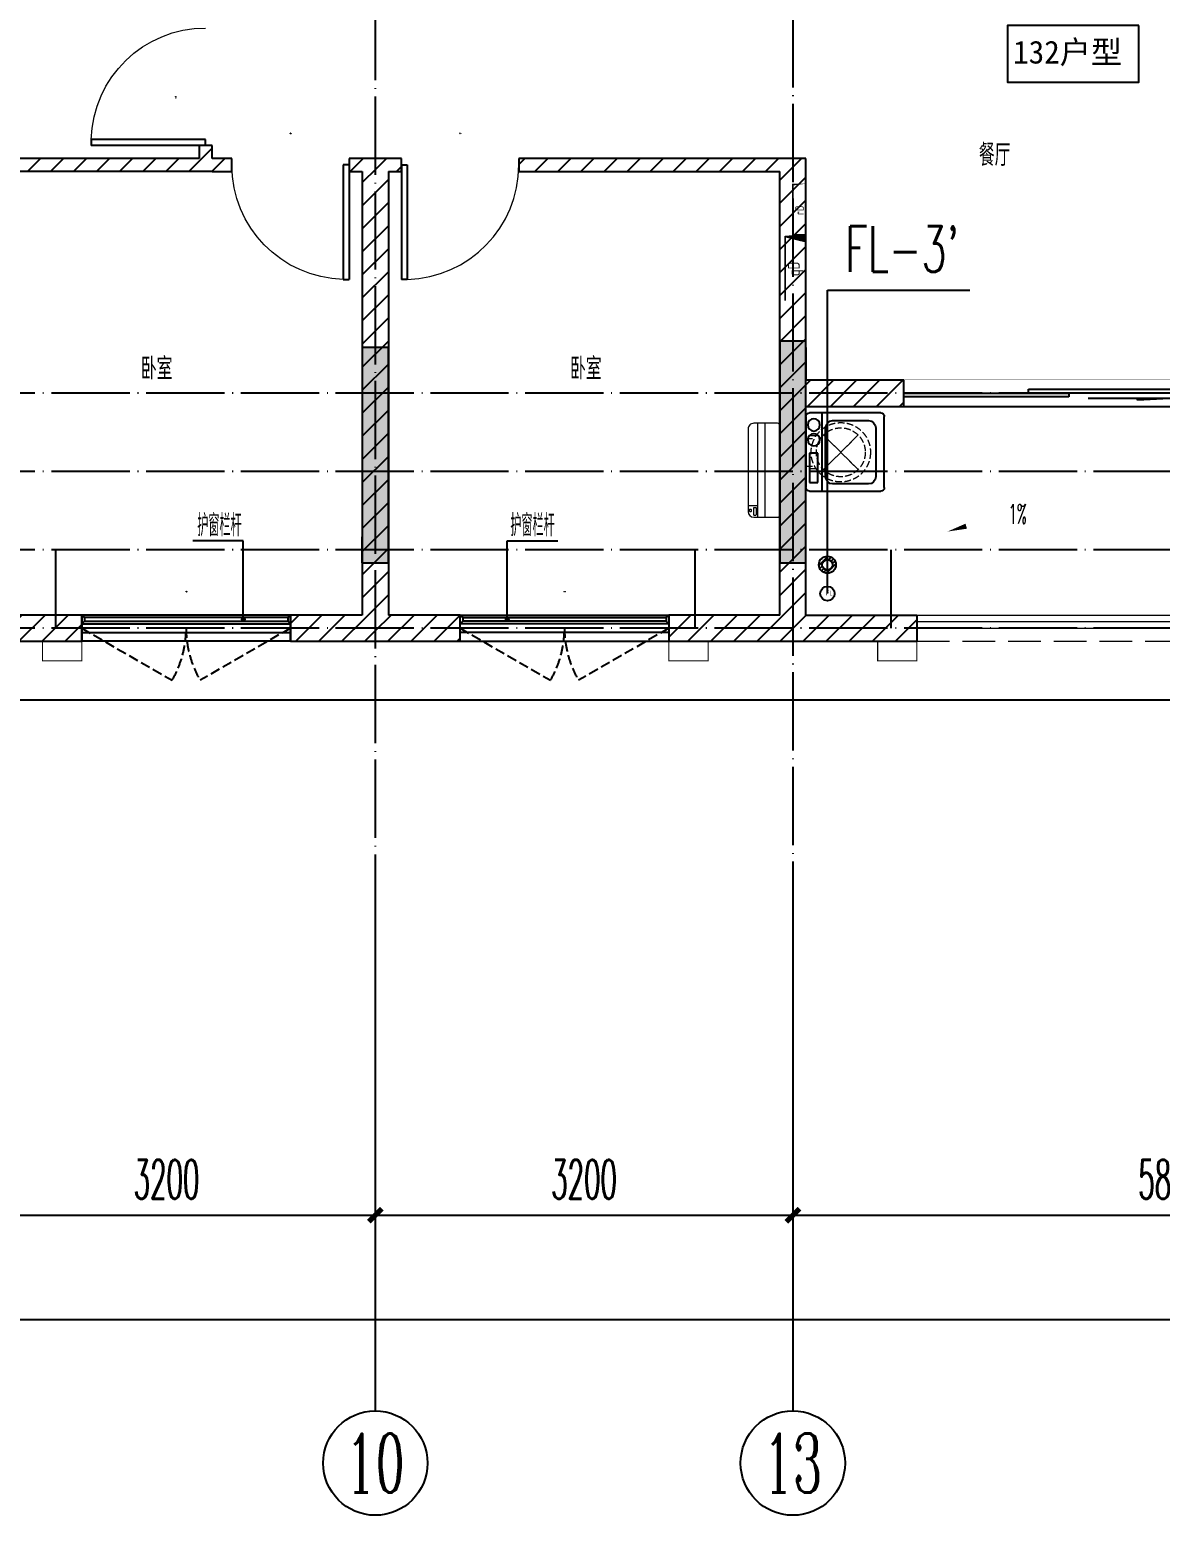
# Model space of a CAD drawing. Extents: x 27938 to 1507990, y 110129 to 923079.
# Drawn here: x 837768 to 846433, y 277410 to 288797 of the extents above; entities that cross this region are included whole.
import ezdxf
from ezdxf.enums import TextEntityAlignment as Align

# ---------------------------------------------------------------- set-up
doc = ezdxf.new("R2010")
doc.units = 0
doc.header["$LTSCALE"] = 1000
doc.header["$MEASUREMENT"] = 0
for name, pattern in [('$1$DASH', [0.35, 0.25, -0.1]), ('DASH', [0.35, 0.25, -0.1]), ('DOTE', [2.4200000000000004, 2, -0.2, 0.02, -0.2])]:
    doc.linetypes.add(name, pattern=pattern)
for name, color, linetype in [('----建筑底图', 8, 'Continuous'), ('3-栏杆1', 135, 'Continuous'), ('AXIS', 3, 'Continuous'), ('AXIS_TEXT', 7, 'Continuous'), ('COLU', 7, 'Continuous'), ('DIM_LEAD', 3, 'Continuous'), ('DIM_废水', 31, 'Continuous'), ('DOTE', 1, 'Continuous'), ('EQUIP_地漏', 7, 'Continuous'), ('LVTRY', 6, 'Continuous'), ('PUB_HATCH', 8, 'Continuous'), ('PUB_TEXT', 4, 'Continuous'), ('S-砼墙填充', 251, 'Continuous'), ('VPIPE-凝结', 150, 'N'), ('VPIPE-废水', 31, 'Continuous'), ('WALL', 9, 'Continuous'), ('WINDOW', 4, 'Continuous'), ('WINDOW_TEXT', 7, 'Continuous'), ('看线', 251, 'Continuous')]:
    doc.layers.add(name, color=color, linetype=linetype)
for name, color, linetype, lineweight in [('EQUIP-消防', 3, 'Continuous', 20), ('平面-排水沟', 86, 'Continuous', 15), ('平面-栏杆', 135, 'Continuous', 15), ('平面-看线', 45, 'Continuous', 15), ('平面-空调预留孔', 173, 'Continuous', 15), ('粉刷', 251, 'Continuous', 9)]:
    doc.layers.add(name, color=color, linetype=linetype, lineweight=lineweight)
doc.styles.add('_TCH_AXIS', font='COMPLEX', dxfattribs={"bigfont": 'GBCBIG'})
doc.styles.add('_TCH_DIM', font='SIMPLEX.shx', dxfattribs={"width": 0.7, "bigfont": 'GBCBIG.shx'})
doc.styles.add('_TCH_DIM_T3', font='SIMPLEX.shx', dxfattribs={"width": 0.4941176470588236, "bigfont": 'GBCBIG.shx'})
doc.styles.add('_TCH_WINDOW', font='SIMPLEX.shx', dxfattribs={"width": 0.7, "height": 3.5, "bigfont": 'GBCBIG.shx'})
doc.styles.add('_TWT_SERIAL', font='SIMPLEX', dxfattribs={"width": 0.8, "height": 3.5, "bigfont": 'HZTXT'})
doc.styles.add('COMPLEX', font='COMPLEX')
doc.styles.get("Standard").update_dxf_attribs({"font": 'gbenor.shx', "bigfont": 'gbcbig.shx'})
doc.styles.add('房间名称', font='TSSDENG', dxfattribs={"width": 0.8, "bigfont": 'HZTXT'})
doc.styles.add('黑体', font='simhei.ttf')
doc.linetypes.add('N', pattern='A,3,-0.2,["N",Standard,S=0.25,R=0,X=-0.1,Y=-0.115],-0.2', length=3.4)
doc.dimstyles.new('_TCH_ARCH&&100', dxfattribs={"dimtxt": 297.5, "dimasz": 100, "dimexe": 250, "dimexo": 300, "dimgap": 126.25, "dimtad": 1, "dimdec": 0, "dimzin": 0, "dimdsep": 46, "dimtxsty": '_TCH_DIM_T3', "dimblk": 'ARCHTICK', "dimcen": 0.09, "dimclrt": 4, "dimazin": 2, "dimtfac": 1, "dimtdec": 0, "dimtix": 1, "dimtmove": 2, "dimatfit": 3, "dimfxl": 100, "dimtolj": 1, "dimtzin": 0, "dimarcsym": 0})
pattern_1 = [(45, (0, 89.755675), (-88.38838300365748, 88.3883830036575), [])]

# ---------------------------------------------------------------- blocks, each defined once
blk = doc.blocks.new('ASDFSD')
at = {"layer": '3-栏杆1', "color": 5}
for p, q in [((681762.5879415963, 334937.5442401596), (681742.3193111992, 334955.3318184742)), ((681742.3193111992, 334955.3318184742), (681762.5879414161, 334937.5442403179)), ((681742.3193347491, 334888.4150854239), (681762.5879414133, 334908.2619604596)), ((681762.5879414161, 334937.5442403179), (681762.5879414133, 334908.2619604596)), ((683322.0506670028, 334937.4781505512), (681762.5879414163, 334937.5226424761)), ((681762.5879414135, 334908.2403724216), (683322.0506670056, 334908.1959003614)), ((683322.0506668226, 334937.5442278689), (683342.3192972196, 334955.3318061834)), ((683342.3192972196, 334955.3318061834), (683322.0506670028, 334937.5442280272)), ((683322.0506670028, 334937.5442280272), (683322.0506670056, 334908.2619481689)), ((683322.0506670056, 334908.2619481689), (683342.3192736697, 334888.4150731332)), ((683342.3192736697, 334888.4150731332), (683322.0506670056, 334908.2619481689))]:
    blk.add_line(p, q, dxfattribs=at)
blk = doc.blocks.new('A$C001338C2')
for p, q in [((844.9999883423079, 303.6000072514144), (54.99998834231155, 303.6000543390692)), ((109.0525457565491, 214.7673082745569), (109.0525510513944, 303.6000511174025)), ((-1.49359439092e-05, 248.6000576173246), (-2.84423585981e-05, 22.0000576172315)), ((899.9999715576414, 22.00000397306576), (899.9999850640525, 248.6000039731589)), ((21.99997024633922, 5.63059293199e-05), (877.9999702463392, 5.2843679441e-06))]:
    blk.add_line(p, q)
at = {"lineweight": 5}
for p, q in [((899.9999830474662, 214.7672611304297), (-1.69525337697e-05, 214.7673147745954)), ((899.9999787804518, 143.1781611304468), (-2.12195482163e-05, 143.1782147746126))]:
    blk.add_line(p, q, dxfattribs=at)
for points in [[(73.08482630450817, 275.0144977724194), (56.77886350143308, 275.0144987443309, -0.414213562373095), (51.27886382925863, 280.5144990721565), (51.27886400034913, 283.3844664433818, -0.414213562373095), (56.77886432817468, 288.8844661155563), (73.08482713124977, 288.8844651436448, -0.4142135623732024), (78.58482680342422, 283.3844648158192), (78.58482663233372, 280.5144974445939, -0.414213562373095)], [(89.24090579471158, 226.3562818807586), (22.19125331861505, 226.3562858772129, -0.414213562372504), (16.6912536464406, 231.8562862050385), (16.69125431894281, 243.1390318179401, -0.414213562373095), (22.19125464676836, 248.6390314901146), (89.24090712286488, 248.6390274936603, -0.414213562373095), (94.74090679503934, 243.1390271658347), (94.74090612253713, 231.8562815529331, -0.414213562373095)]]:
    blk.add_lwpolyline(points, format="xyb", close=True)
for centre, radius, start, end in [((54.99998506405609, 248.6000543390692), 55.0000000000001, 89.99999658490542, 179.9999965849054), ((844.9999850640525, 248.6000072514144), 55.0000000000001, 359.9999965849054, 89.99999658490542), ((21.9999715576414, 22.00005630592932), 22.00000000000004, 179.9999965849054, 269.9999965849054), ((877.9999715576414, 22.00000528436794), 22.00000000000004, 269.9999965849054, 359.9999965849054)]:
    blk.add_arc(centre, radius, start, end)
blk = doc.blocks.new('RECTANG')
for p, q in [((1.00000000000004, 1.00000000000004), (0, 1.00000000000004)), ((0, 1.00000000000004), (0, 0)), ((1.00000000000004, 0), (1.00000000000004, 1.00000000000004)), ((0, 0), (1.00000000000004, 0))]:
    blk.add_line(p, q)
blk = doc.blocks.new('洗衣机')
at = {"layer": 'LVTRY'}
for p, q in [((3791567.361739737, 243472.1311109139), (3791020.978428917, 243472.1311109139)), ((3791116.547650196, 243472.1311109139), (3791116.547650196, 242871.5050683203)), ((3790993.746954995, 243444.5237557961), (3790993.746954995, 242899.1124234381)), ((3791145.054954439, 242982.4807401235), (3791145.054954439, 243358.0271784722)), ((3791198.977629842, 243412.6941587822), (3791474.884451542, 243412.6941587822)), ((3791528.807126945, 243358.0271784722), (3791528.807126945, 242982.4807401235)), ((3791594.59321366, 242899.1124234381), (3791594.59321366, 243444.5237557961)), ((3791474.884451542, 242927.8137598135), (3791198.977629842, 242927.8137598135)), ((3791020.978428917, 242871.5050683203), (3791567.361739737, 242871.5050683203))]:
    blk.add_line(p, q, dxfattribs=at)
at = {"layer": 'LVTRY', "extrusion": (0, 0, -1)}
for centre, major_axis, ratio, start_param, end_param in [((3791020.978428917, 243444.5237557961), (-1.908531711022078e-08, 27.60735511779785), 0.9863847444471043, -1.570796326112996, 7.008549296472211e-10), ((3791567.361739737, 243444.5237557961), (-5.264563262736361e-09, 27.60735511779785), 0.9863847444471043, 1.933262439024475e-10, 1.570796326982994), ((3791055.147302595, 243379.8474220779), (-1.532403957494624e-08, 46.92390957762836), 0.9863847444493448, 3.141592653920872, 9.424777961100459), ((3791198.977629842, 243358.0271784722), (4.764609934498854e-09, 54.66698031005217), 0.9863847444472746, 4.712388980298719, 6.283185307091227), ((3791474.884451542, 243358.0271784722), (-4.76474120185596e-09, 54.66698031005217), 0.9863847444472746, 8.836242848531128e-11, 1.57079632688087), ((3791055.147302595, 243265.6659087724), (-1.532403957494624e-08, 46.92390957762836), 0.9863847444493448, 3.141592653920872, 9.424777961100459), ((3791020.978428917, 242899.1124234381), (1.908525212675288e-08, 27.60735511779785), 0.9863847444471043, 3.14159265288894, 4.712388979702792), ((3791198.977629842, 242982.4807401235), (-6.265914279833452e-09, 54.66698031005218), 0.9863847444472746, 3.141592653705994, 4.712388980497749), ((3791474.884451542, 242982.4807401235), (6.265651745155644e-09, 54.66698031005217), 0.986384744447275, 1.570796326681842, 3.141592653473596), ((3791567.361739737, 242899.1124234381), (5.264433297526799e-09, 27.60735511779784), 0.9863847444471044, 1.570796326606803, 3.141592653396471)]:
    blk.add_ellipse(centre, major_axis=major_axis, ratio=ratio, start_param=start_param, end_param=end_param, dxfattribs=at)
at = {"layer": 'LVTRY', "xscale": 63.25620569481588, "yscale": 224.5369532744355, "zscale": 64.12934308941763, "rotation": 180}
blk.add_blockref('RECTANG', (3791085.200501846, 243162.4333077016), dxfattribs=at)
blk = doc.blocks.new('$TwtSys$00000543')
for p, q in [((-93.61191613507253, -8.532828222891112), (8.532828222720127, 93.61191613524352)), ((-8.532828222720127, -93.61191613524352), (93.6119161354145, 8.532828222891112)), ((12.46562189858378, 55.00516585458899), (41.70321270589193, 84.24275666206813)), ((39.88082245889382, 39.88082245889382), (66.46803743171768, 66.46803743154669)), ((55.00516585475998, 12.46562189841279), (84.24275666206813, 41.70321270589193)), ((-84.24275666206813, -41.70321270589193), (-55.00516585475998, -12.46562189841279)), ((-66.46803743308556, -66.46803743308556), (-39.88082245889382, -39.88082245889382)), ((-41.70321270589193, -84.24275666206813), (-12.46562189824181, -55.00516585458899))]:
    blk.add_line(p, q)
for radius in [94, 56.4]:
    blk.add_circle((0, 0), radius)
blk = doc.blocks.new('dnfhfn')
at = {"linetype": '$1$DASH', "ltscale": 0.2}
for p, q in [((101.8984962723892, 495.000031470118, -2.359636360997379e-09), (121.8984962723892, 495.000031470118, -2.359636360997379e-09)), ((101.8984962723892, 417.1853479389541, -2.359636360997379e-09), (101.8984962723892, 495.000031470118, -2.359636360997379e-09)), ((121.8984962723892, 495.000031470118, -2.359636360997379e-09), (121.8984962723892, 429.0058331504954, -2.359636360997379e-09)), ((353.1017998967993, 495.000031470118, -2.359636360997379e-09), (333.1017998967993, 495.000031470118, -2.359636360997379e-09)), ((333.1017998967993, 495.000031470118, -2.359636360997379e-09), (333.1017998967993, 429.0058331504954, -2.359636360997379e-09)), ((353.1017998967993, 417.1853479389541, -2.359636360997379e-09), (353.1017998967993, 495.000031470118, -2.359636360997379e-09))]:
    blk.add_line(p, q, dxfattribs=at)
at = {"linetype": '$1$DASH', "ltscale": 0.2, "elevation": -2.359636360997379e-09}
for points in [[(94.91774319857359, 360.0825529289432), (94.91774319857359, 360.0825529289432), (360.0827860850841, 94.91750992601737), (360.0827860850841, 94.91750992601737)], [(360.0827861726284, 360.0825529010035), (94.91774310916662, 94.91750995395705), (94.91774310916662, 94.91750995395705), (360.0827861726284, 360.0825529010035)]]:
    blk.add_lwpolyline(points, close=True, dxfattribs=at)
at = {"linetype": '$1$DASH', "ltscale": 0.2}
for radius in [227.5000000426377, 187.5000000426377]:
    blk.add_circle((227.5002646408975, 227.5000314274803, -2.359636360997379e-09), radius, dxfattribs=at)
blk = doc.blocks.new('GDGDGRD')
at = {"layer": 'S-砼墙填充'}
h = blk.add_hatch(color=256, dxfattribs=at)
h.dxf.hatch_style = 1
h.paths.add_polyline_path([(436416.5442748284, 288315.3630931432), (436416.5442743464, 288565.3638601754), (436416.5442743464, 288765.3638601754), (436416.5442741448, 288515.3630931432), (436416.5442745481, 288815.3646272075), (436216.5442748922, 288815.3646272075), (436216.544275146, 287115.363093024), (436416.5442748205, 287115.363093024)])
h = blk.add_hatch(color=256, dxfattribs=at)
h.dxf.hatch_style = 1
h.paths.add_polyline_path([(433016.5684015006, 287315.3648366724), (433016.5684015006, 287115.3648366724), (433216.5684056897, 287115.3630851979), (433216.5684056198, 288765.3626271576), (433016.5684057334, 288765.362627037), (433016.5684055993, 288765.3626271576), (433016.5684057092, 287115.3630856661)])
at = {"layer": 'COLU', "color": 6}
for points in [[(436416.5442748284, 288315.3630931432), (436416.5442743464, 288565.3638601754), (436416.5442743464, 288765.3638601754), (436416.5442741448, 288515.3630931432), (436416.5442745481, 288815.3646272075), (436216.5442748922, 288815.3646272075), (436216.544275146, 287115.363093024), (436416.5442748205, 287115.363093024), (436416.5442748284, 288315.3630931432)], [(433016.5684015006, 287315.3648366724), (433016.5684015006, 287115.3648366724), (433216.5684056897, 287115.3630851979), (433216.5684056198, 288765.3626271576), (433016.5684057334, 288765.362627037), (433016.5684057334, 288765.362627037), (433016.5684055993, 288765.3626271576), (433016.5684057092, 287115.3630856661)]]:
    blk.add_lwpolyline(points, close=True, dxfattribs=at)
blk = doc.blocks.new('GDGRDGDRGDFD')
at = {"layer": 'EQUIP-消防', "const_width": 12.82051282052028}
blk.add_lwpolyline([(136866.5605577994, 335507.811971089), (136366.5605577994, 335507.8119710906), (136366.5605577991, 335347.8119710904), (136866.5605577991, 335347.8119710888)], close=True, dxfattribs=at)
at = {"layer": 'PUB_TEXT', "color": 7, "true_color": 0xffffff, "style": '房间名称', "width": 0.8}
blk.add_text('qD', height=90, dxfattribs=at).set_placement((136565.0499633249, 335395.5346836653))
blk = doc.blocks.new('FSFSFSFSEG')
at = {"layer": 'EQUIP-消防', "const_width": 12.82051282052028}
blk.add_lwpolyline([(136866.5605577994, 335152.5449090759), (136466.5605577994, 335152.5449090774), (136466.5605577991, 335052.5449090772), (136866.5605577991, 335052.5449090757)], close=True, dxfattribs=at)
at = {"layer": 'PUB_TEXT', "color": 7, "true_color": 0xffffff, "style": '房间名称', "width": 0.8}
blk.add_text('rD', height=64.8, dxfattribs=at).set_placement((136633.7425204425, 335069.0046025831))
blk = doc.blocks.new('GDFGDDADWADAW')
at = {"rotation": 90}
for name, p in [('FSFSFSFSEG', (771469.0891836339, 153148.802543206)), ('GDGRDGDRGDFD', (771764.3572801037, 152748.802543206))]:
    blk.add_blockref(name, p, dxfattribs=at)
blk = doc.blocks.new('_ArchTick')
at = {"color": 0, "linetype": 'ByBlock', "const_width": 0.4}
blk.add_lwpolyline([(-0.5, -0.5), (0.5, 0.5)], dxfattribs=at)
blk = doc.blocks.new('*D1185')
at = {"layer": 'AXIS', "color": 0, "lineweight": -2}
for p, q in [((13602.46589114168, -31499.80005289003), (13602.46589114168, -34749.80005289003)), ((65002.4658904167, -31499.80005289003), (65002.4658904167, -34749.80005289003)), ((13602.46589114168, -34499.80005289003), (65002.4658904167, -34499.80005289003))]:
    blk.add_line(p, q, dxfattribs=at)
at = {"layer": 'Defpoints', "color": 0}
for p in [(13602.46589114168, -31199.80005289003), (65002.4658904167, -31199.80005289003), (65002.4658904167, -34499.80005289003)]:
    blk.add_point(p, dxfattribs=at)
at = {"layer": 'AXIS', "color": 0, "lineweight": -2, "xscale": 100, "yscale": 100, "zscale": 100, "rotation": 180}
blk.add_blockref('_ArchTick', (13602.46589114168, -34499.80005289003), dxfattribs=at)
at = {"layer": 'AXIS', "color": 0, "lineweight": -2, "xscale": 100, "yscale": 100, "zscale": 100}
blk.add_blockref('_ArchTick', (65002.4658904167, -34499.80005289003), dxfattribs=at)
at = {"layer": 'AXIS', "color": 4, "insert": (39302.46589077919, -34224.80005289003), "char_height": 297.5, "attachment_point": 5, "style": '_TCH_DIM_T3'}
blk.add_mtext('\\A1;51400', dxfattribs=at)
blk = doc.blocks.new('*D1189')
at = {"layer": 'AXIS', "color": 0, "lineweight": -2}
for p, q in [((23602.44441349315, -31499.80005289003), (23602.44441349315, -33949.80005289003)), ((26802.45933210425, -31499.80005289003), (26802.45933210425, -33949.80005289003)), ((23602.44441349315, -33699.80005289003), (26802.45933210425, -33699.80005289003))]:
    blk.add_line(p, q, dxfattribs=at)
at = {"layer": 'Defpoints', "color": 0}
for p in [(23602.44441349315, -31199.80005289003), (26802.45933210425, -31199.80005289003), (26802.45933210425, -33699.80005289003)]:
    blk.add_point(p, dxfattribs=at)
at = {"layer": 'AXIS', "color": 0, "lineweight": -2, "xscale": 100, "yscale": 100, "zscale": 100, "rotation": 180}
blk.add_blockref('_ArchTick', (23602.44441349315, -33699.80005289003), dxfattribs=at)
at = {"layer": 'AXIS', "color": 0, "lineweight": -2, "xscale": 100, "yscale": 100, "zscale": 100}
blk.add_blockref('_ArchTick', (26802.45933210425, -33699.80005289003), dxfattribs=at)
at = {"layer": 'AXIS', "color": 4, "insert": (25202.4518727987, -33424.80005289003), "char_height": 297.5, "attachment_point": 5, "style": '_TCH_DIM_T3'}
blk.add_mtext('\\A1;3200', dxfattribs=at)
blk = doc.blocks.new('*D1190')
at = {"layer": 'AXIS', "color": 0, "lineweight": -2}
for p, q in [((26802.45933210425, -31499.80005289003), (26802.45933210425, -33949.80005289003)), ((30002.4742338311, -31499.80005289003), (30002.4742338311, -33949.80005289003)), ((26802.45933210425, -33699.80005289003), (30002.4742338311, -33699.80005289003))]:
    blk.add_line(p, q, dxfattribs=at)
at = {"layer": 'Defpoints', "color": 0}
for p in [(26802.45933210425, -31199.80005289003), (30002.4742338311, -31199.80005289003), (30002.4742338311, -33699.80005289003)]:
    blk.add_point(p, dxfattribs=at)
at = {"layer": 'AXIS', "color": 0, "lineweight": -2, "xscale": 100, "yscale": 100, "zscale": 100, "rotation": 180}
blk.add_blockref('_ArchTick', (26802.45933210425, -33699.80005289003), dxfattribs=at)
at = {"layer": 'AXIS', "color": 0, "lineweight": -2, "xscale": 100, "yscale": 100, "zscale": 100}
blk.add_blockref('_ArchTick', (30002.4742338311, -33699.80005289003), dxfattribs=at)
at = {"layer": 'AXIS', "color": 4, "insert": (28402.46678296768, -33424.80005289003), "char_height": 297.5, "attachment_point": 5, "style": '_TCH_DIM_T3'}
blk.add_mtext('\\A1;3200', dxfattribs=at)
blk = doc.blocks.new('*D1191')
at = {"layer": 'AXIS', "color": 0, "lineweight": -2}
for p, q in [((30002.4742338311, -31499.80005289003), (30002.4742338311, -33949.80005289003)), ((35802.45933450054, -31499.80005289003), (35802.45933450054, -33949.80005289003)), ((30002.4742338311, -33699.80005289003), (35802.45933450054, -33699.80005289003))]:
    blk.add_line(p, q, dxfattribs=at)
at = {"layer": 'Defpoints', "color": 0}
for p in [(30002.4742338311, -31199.80005289003), (35802.45933450054, -31199.80005289003), (35802.45933450054, -33699.80005289003)]:
    blk.add_point(p, dxfattribs=at)
at = {"layer": 'AXIS', "color": 0, "lineweight": -2, "xscale": 100, "yscale": 100, "zscale": 100, "rotation": 180}
blk.add_blockref('_ArchTick', (30002.4742338311, -33699.80005289003), dxfattribs=at)
at = {"layer": 'AXIS', "color": 0, "lineweight": -2, "xscale": 100, "yscale": 100, "zscale": 100}
blk.add_blockref('_ArchTick', (35802.45933450054, -33699.80005289003), dxfattribs=at)
at = {"layer": 'AXIS', "color": 4, "insert": (32902.46678416582, -33424.80005289003), "char_height": 297.5, "attachment_point": 5, "style": '_TCH_DIM_T3'}
blk.add_mtext('\\A1;5800', dxfattribs=at)
blk = doc.blocks.new('_AXISO')
at = {"color": 0}
blk.add_circle((0, 0), 0.5, dxfattribs=at)
at = {"layer": 'AXIS_TEXT', "color": 0, "style": 'COMPLEX', "width": 1.041666666666667}
blk.add_attdef('A', text='', height=0.56, dxfattribs=at).set_placement((-0.25, -0.28), (0.25, -0.28), align=Align.FIT)
blk = doc.blocks.new('$WINLIB2D$00000001')
at = {"color": 0}
for points in [[(-0.4999999999999964, 0.5000000000000142), (-0.4999999999999964, -0.4999999999999858)], [(-0.4999999999999964, 0.5000000000000142), (0.5000000000000036, 0.5000000000000142)], [(0.5000000000000036, -0.4999999999999858), (0.5000000000000036, 0.5000000000000142)], [(0.5000000000000036, 0.1666666666666714), (-0.4999999999999964, 0.1666666666666714)], [(0.5000000000000036, -0.1666666666666572), (-0.4999999999999964, -0.1666666666666572)], [(-0.4999999999999964, -0.4999999999999858), (0.5000000000000036, -0.4999999999999858)]]:
    blk.add_lwpolyline(points, dxfattribs=at)
blk = doc.blocks.new('$DorLib2D$00000001')
at = {"color": 0}
for p, q in [((0.45, 0.9750000000000001), (0.5000000000000002, 0.9750000000000001)), ((0.45, 0), (0.45, 0.9750000000000001)), ((0.5, 0), (0.5, 0.9750000000000001)), ((0.5, 0), (0.45, 0))]:
    blk.add_line(p, q, dxfattribs=at)
at = {"color": 0, "lineweight": 13}
blk.add_arc((0.475, 0), 0.975, 91.4692835813538, 180, dxfattribs=at)
blk = doc.blocks.new('$DorLib2D$00000138')
at = {"color": 0, "linetype": 'Continuous'}
for p, q in [((-0.2875000000003638, -2.131628207280301e-14), (-0.2875000000003638, 0.1537753792110692)), ((-0.2875000000003638, 0.1537753792110692), (0, 0.1537753792110692)), ((0, 0.1537753792110976), (0, 7.105427357601002e-15)), ((0.2875000000003638, 0.1537753792110692), (0, 0.1537753792110692)), ((0.2875000000003638, -2.131628207280301e-14), (0.2875000000003638, 0.1537753792110692)), ((-0.5, -0.139864741756405), (-0.5, -2.131628207280301e-14)), ((-0.5, -2.131628207280301e-14), (-0.21875, -2.131628207280301e-14)), ((0, -2.131628207280301e-14), (-0.2875000000003638, -2.131628207280301e-14)), ((-0.21875, -2.131628207280301e-14), (-0.21875, -0.139864741756405)), ((0, -2.131628207280301e-14), (0.2875000000003638, -2.131628207280301e-14)), ((0.21875, -2.131628207280301e-14), (0.21875, -0.139864741756405)), ((0.5, -2.131628207280301e-14), (0.21875, -2.131628207280301e-14)), ((0.5, -2.131628207280301e-14), (0.5, -0.194552241756405)), ((0.5, -0.139864741756405), (0.5, -2.131628207280301e-14)), ((-0.21875, -0.139864741756405), (-0.5, -0.139864741756405)), ((0.21875, -0.139864741756405), (0.5, -0.139864741756405)), ((-0.1856715078083653, -0.1859990653694013), (-0.03702418641842087, -0.1859990653694013)), ((-0.03702418641842087, -0.1859990653694013), (-0.101855674160106, -0.2582593850092678)), ((-0.101855674160106, -0.2582593850092678), (-0.101855674160106, -0.1859990653694013)), ((0.1856715078083653, -0.1859990653694013), (0.03702418641842087, -0.1859990653694013)), ((0.03702418641842087, -0.1859990653694013), (0.101855674160106, -0.2582593850092678)), ((0.101855674160106, -0.2582593850092678), (0.101855674160106, -0.1859990653694013))]:
    blk.add_line(p, q, dxfattribs=at)
blk = doc.blocks.new('A$C1B43746D')
at = {"layer": 'PUB_HATCH'}
h = blk.add_hatch(dxfattribs=at)
h.set_pattern_fill('普通砖', color=256, scale=50, style=0)
h.set_pattern_definition(pattern_1)
h.paths.add_polyline_path([(25552.44342897301, -25599.80004622692), (25552.44342898525, -25499.80004628733), (25452.44342898529, -25499.80004627505), (25452.44342897302, -25599.8000462249), (25519.11009563559, -25633.13337955955)])
h = blk.add_hatch(dxfattribs=at)
h.set_pattern_fill('普通砖', color=256, scale=50, style=0)
h.set_pattern_definition(pattern_1)
h.paths.add_polyline_path([(25519.11009563559, -25633.13337955955), (25452.44342897302, -25599.8000462249), (23502.4658906367, -25599.80004618729), (23702.46589062448, -25699.80004619114), (25552.44342896075, -25699.80004622682)])
h = blk.add_hatch(dxfattribs=at)
h.set_pattern_fill('普通砖', color=256, scale=50, style=0)
h.set_pattern_definition(pattern_1)
h.paths.add_polyline_path([(25552.44342896075, -25699.80004622682), (25702.47730744013, -25699.80004622963), (25702.47730744206, -25599.8000462298), (25552.44342897301, -25599.80004622692), (25519.11009563559, -25633.13337955955)])
h = blk.add_hatch(dxfattribs=at)
h.set_pattern_fill('普通砖', color=256, scale=50, style=0)
h.set_pattern_definition(pattern_1)
h.paths.add_polyline_path([(26802.46589793574, -25599.80004625092), (26602.47730744206, -25599.80004624708), (26602.47730744013, -25699.80004624699), (26702.46589793381, -25699.80004624902), (26802.46589793446, -25666.4667129176)])
h = blk.add_hatch(dxfattribs=at)
h.set_pattern_fill('普通砖', color=256, scale=50, style=0)
h.set_pattern_definition(pattern_1)
h.paths.add_polyline_path([(26902.46589793383, -25699.80004625287), (27002.4544884261, -25699.80004625481), (27002.45448842803, -25599.80004625477), (26802.46589793574, -25599.80004625092), (26802.46589793446, -25666.4667129176)])
h = blk.add_hatch(dxfattribs=at)
h.set_pattern_fill('普通砖', color=256, scale=50, style=0)
h.set_pattern_definition(pattern_1)
h.paths.add_polyline_path([(30102.4659006779, -25599.8000463145), (27902.45448842803, -25599.80004627211), (27902.4544884261, -25699.80004627215), (29902.46590069019, -25699.80004631065)])
h = blk.add_hatch(dxfattribs=at)
h.set_pattern_fill('普通砖', color=256, scale=50, style=0)
h.set_pattern_definition(pattern_1)
h.paths.add_polyline_path([(30035.79923422726, -27399.80005400351), (30102.4659008864, -27299.80005400357), (30102.4659006779, -25599.8000463145), (29902.46590069019, -25699.80004631065), (29902.46590089868, -27399.80005401767)])
h = blk.add_hatch(dxfattribs=at)
h.set_pattern_fill('普通砖', color=256, scale=50, style=0)
h.set_pattern_definition(pattern_1)
h.paths.add_polyline_path([(26802.46589793446, -25666.4667129176), (26702.46589793381, -25699.80004624902), (26702.46589793381, -29099.80006108557), (26802.46589793382, -29166.46672775222), (26902.46589793383, -29099.80006108555), (26902.46589793383, -25699.80004625287)])
h = blk.add_hatch(dxfattribs=at)
h.set_pattern_fill('普通砖', color=256, scale=50, style=0)
h.set_pattern_definition(pattern_1)
h.paths.add_polyline_path([(30102.4659008967, -27499.80005400356), (30852.45448436537, -27499.80005398973), (30852.45448436168, -27299.80005398976), (30102.4659008864, -27299.80005400357), (30035.79923422726, -27399.80005400827)])
h = blk.add_hatch(dxfattribs=at)
h.set_pattern_fill('普通砖', color=256, scale=50, style=0)
h.set_pattern_definition(pattern_1)
h.paths.add_polyline_path([(30002.46590086416, -29166.46672775221), (30102.46590086483, -29099.80006108554), (30102.4659008967, -27499.80005400356), (30035.79923422726, -27399.80005400827), (29902.46590089868, -27399.80005400341), (29902.46590086481, -29099.80006108555)])
h = blk.add_hatch(dxfattribs=at)
h.set_pattern_fill('普通砖', color=256, scale=50, style=0)
h.set_pattern_definition(pattern_1)
h.paths.add_polyline_path([(23602.48736719869, -29299.80006108555), (24552.46589005038, -29299.80006108555), (24552.46589005038, -29099.80006108558), (23702.48617405132, -29099.80006108557), (23602.48657176235, -29166.4667277522)])
h = blk.add_hatch(dxfattribs=at)
h.set_pattern_fill('普通砖', color=256, scale=50, style=0)
h.set_pattern_definition(pattern_1)
h.paths.add_polyline_path([(26702.46589793381, -29099.80006108557), (26152.46589005038, -29099.80006108558), (26152.46589005038, -29299.80006108555), (26802.46589793381, -29299.80006108555), (26802.46589793382, -29166.46672775222)])
h = blk.add_hatch(dxfattribs=at)
h.set_pattern_fill('普通砖', color=256, scale=50, style=0)
h.set_pattern_definition(pattern_1)
h.paths.add_polyline_path([(26802.46589793381, -29299.80006108555), (27452.465905817, -29299.80006108555), (27452.465905817, -29099.80006108552), (26902.46589793383, -29099.80006108555), (26802.46589793382, -29166.46672775222)])
h = blk.add_hatch(dxfattribs=at)
h.set_pattern_fill('普通砖', color=256, scale=50, style=0)
h.set_pattern_definition(pattern_1)
h.paths.add_polyline_path([(29902.46590086481, -29099.80006108555), (29052.46590581715, -29099.80006108552), (29052.46590581715, -29299.80006108555), (30002.46590086282, -29299.80006108555), (30002.46590086416, -29166.46672775221)])
h = blk.add_hatch(dxfattribs=at)
h.set_pattern_fill('普通砖', color=256, scale=50, style=0)
h.set_pattern_definition(pattern_1)
h.paths.add_polyline_path([(30002.46590086415, -29166.46672775221), (30002.46590086282, -29299.80006108555), (30652.46590083641, -29299.80006108545), (30752.46053553149, -29199.80005803296), (30752.4444354329, -29099.80006108555), (30102.46590086483, -29099.80006108554)])
h = blk.add_hatch(dxfattribs=at)
h.set_pattern_fill('普通砖', color=256, scale=50, style=0)
h.set_pattern_definition(pattern_1)
h.paths.add_polyline_path([(30752.46053553149, -29199.80005803296), (30852.46590083709, -29299.80005707071), (30952.46589630237, -29299.8000612511), (30952.46590466332, -29099.8000612511), (30752.46590501955, -29099.80005289015)])
h = blk.add_hatch(dxfattribs=at)
h.set_pattern_fill('普通砖', color=256, scale=50, style=0)
h.set_pattern_definition(pattern_1)
h.paths.add_polyline_path([(30852.46590083628, -29299.80006067042), (30752.46053553149, -29199.80005803296), (30652.46590083641, -29299.80006108545)])
at = {"color": 8}
blk.add_lwpolyline([(32654.52934240503, -24579.98483955784), (31648.52934240503, -24579.98483955784), (31648.52934240503, -25015.98483955784), (32654.52934240503, -25015.98483955784)], close=True, dxfattribs=at)
at = {"color": 8, "const_width": 8}
for points in [[(24252.46589036263, -29299.80057548691), (24252.46589036263, -29449.80057548691), (24552.46589036263, -29449.80057548691), (24552.46589036635, -29299.80006178358)], [(29352.46589639853, -29299.80057548691), (29352.46589639853, -29449.80057548691), (29052.46589639853, -29449.80057548691), (29052.4658963948, -29299.80006178358)], [(30952.46589628304, -29299.80057554814), (30952.46589628304, -29449.80057554814), (30652.46589628304, -29449.80057554814), (30652.46589627932, -29299.80006184481)]]:
    blk.add_lwpolyline(points, dxfattribs=at)
at = {"layer": 'AXIS', "color": 8}
for p, q in [((26802.45933210419, -31199.85803825059), (26802.45933210419, -35199.85803825059)), ((30002.47423383116, -31199.72058973619), (30002.47423383116, -35199.72058973619))]:
    blk.add_line(p, q, dxfattribs=at)
at = {"layer": 'DIM_LEAD', "color": 8}
for p, q in [((25791.122147521, -28530.62448011013), (25402.86410570934, -28530.62448011013)), ((25791.13171558757, -29132.61366520147), (25791.122147521, -28530.62448011013)), ((27813.80008028005, -29132.61366520147), (27813.80964834662, -28530.62448011013)), ((27813.80964834662, -28530.62448011013), (28202.06769015829, -28530.62448011013))]:
    blk.add_line(p, q, dxfattribs=at)
at = {"layer": 'DIM_LEAD', "color": 8, "const_width": 20}
for points in [[(25791.13187452841, -29142.61366520021, 1), (25791.13155664673, -29122.61366520273, 1)], [(27813.79992133921, -29142.61366520021, 1), (27813.80023922089, -29122.61366520273, 1)]]:
    blk.add_lwpolyline(points, format="xyb", close=True, dxfattribs=at)
at = {"layer": 'DOTE', "color": 169, "linetype": 'DOTE', "ltscale": 0.3}
for p, q in [((30002.2489810409, -20099.80005330965), (30002.48736719729, -31199.80005289003)), ((26802.46589793381, -24399.80005406681), (26802.46589793381, -31199.80005289003)), ((66302.46589040197, -27399.80006144871), (12302.46589115635, -27399.80006144871)), ((66302.46589040197, -27999.80006144877), (12302.46589115635, -27999.80006144877)), ((66302.46589040197, -28599.80005289009), (12302.46589115635, -28599.80005289009)), ((24352.47018638696, -28599.80005289003), (24352.48307212512, -29199.80005289003)), ((29252.46161607187, -28599.80005289003), (29252.44873033371, -29199.80005289003)), ((30752.43154969485, -28599.80005289003), (30752.44443543302, -29199.80005289003)), ((66302.46589040197, -29199.80005289009), (12302.46589115635, -29199.80005289003))]:
    blk.add_line(p, q, dxfattribs=at)
at = {"layer": 'VPIPE-凝结', "color": 8, "ltscale": 0.1}
blk.add_lwpolyline([(30267.44824678928, -28879.8000610944), (30267.4482467894, -28779.8000610944)], dxfattribs=at)
at = {"layer": 'VPIPE-废水', "color": 8}
blk.add_circle((30267.44824678928, -28934.8000610944), 55, dxfattribs=at)
at = {"layer": 'WALL', "color": 8}
for p, q in [((25552.44342898525, -25499.80004628733), (25452.44342898529, -25499.80004627505)), ((25452.44342898529, -25499.80004627505), (25452.44342897302, -25599.8000462249)), ((25552.44342897301, -25599.80004622692), (25552.44342898525, -25499.80004628733)), ((25452.44342897302, -25599.8000462249), (23502.4658906367, -25599.80004618729)), ((25702.47730744206, -25599.8000462298), (25552.44342897301, -25599.80004622692)), ((25702.47730744013, -25699.80004622963), (25702.47730744206, -25599.8000462298)), ((26802.46589793574, -25599.80004625092), (26602.47730744206, -25599.80004624708)), ((26602.47730744206, -25599.80004624708), (26602.47730744013, -25699.80004624699)), ((27002.45448842803, -25599.80004625477), (26802.46589793574, -25599.80004625092)), ((27002.4544884261, -25699.80004625481), (27002.45448842803, -25599.80004625477)), ((30102.4659006779, -25599.8000463145), (27902.45448842803, -25599.80004627211)), ((27902.45448842803, -25599.80004627211), (27902.4544884261, -25699.80004627215)), ((30102.4659008864, -27299.80005400357), (30102.4659006779, -25599.8000463145)), ((25552.44342896075, -25699.80004622682), (23702.46589062448, -25699.80004619114)), ((25552.44342896075, -25699.80004622682), (25702.47730744013, -25699.80004622963)), ((26602.47730744013, -25699.80004624699), (26702.46589793381, -25699.80004624902)), ((26702.46589793381, -25699.80004624902), (26702.46589793381, -29099.80006108557)), ((26902.46589793383, -25699.80004625287), (27002.4544884261, -25699.80004625481)), ((26902.46589793383, -25699.80004625287), (26902.46589793383, -29099.80006108555)), ((27902.4544884261, -25699.80004627215), (29902.46590069019, -25699.80004631065)), ((29902.46590089868, -27399.80005401767), (29902.46590069019, -25699.80004631065)), ((30852.45448436168, -27299.80005398976), (30102.4659008864, -27299.80005400357)), ((30852.45448436537, -27499.80005398973), (30852.45448436168, -27299.80005398976)), ((29902.46590086481, -29099.80006108555), (29902.46590089868, -27399.80005400341)), ((30102.4659008967, -27499.80005400356), (30852.45448436537, -27499.80005398973)), ((30102.46590086483, -29099.80006108554), (30102.4659008967, -27499.80005400356)), ((24552.46589005038, -29099.80006108558), (23702.48617405132, -29099.80006108557)), ((24552.46589005038, -29299.80006108555), (24552.46589005038, -29099.80006108558)), ((26702.46589793381, -29099.80006108557), (26152.46589005038, -29099.80006108558)), ((26152.46589005038, -29099.80006108558), (26152.46589005038, -29299.80006108555)), ((27452.465905817, -29099.80006108552), (26902.46589793383, -29099.80006108555)), ((27452.465905817, -29299.80006108555), (27452.465905817, -29099.80006108552)), ((29902.46590086481, -29099.80006108555), (29052.46590581715, -29099.80006108552)), ((29052.46590581715, -29099.80006108552), (29052.46590581715, -29299.80006108555)), ((30102.46590086483, -29099.80006108554), (30752.4444354329, -29099.80006108555)), ((30752.46590501955, -29099.80005289015), (30952.46590466332, -29099.8000612511)), ((30952.46590466332, -29099.8000612511), (30952.46589630237, -29299.8000612511)), ((23602.48736719869, -29299.80006108555), (24552.46589005038, -29299.80006108555)), ((26152.46589005038, -29299.80006108555), (26802.46589793381, -29299.80006108555)), ((26802.46589793381, -29299.80006108555), (27452.465905817, -29299.80006108555)), ((29052.46590581715, -29299.80006108555), (30002.46590086282, -29299.80006108555)), ((30002.46590086282, -29299.80006108555), (30652.46590083641, -29299.80006108545)), ((30652.46590083628, -29299.80006066483), (30652.46590083641, -29299.80006108545)), ((30652.46590083628, -29299.80006066483), (30852.46590083628, -29299.80006067042)), ((30852.46590083628, -29299.80006067042), (30852.46590083709, -29299.80005707071)), ((30852.46590083709, -29299.80005707071), (30952.46589630237, -29299.8000612511))]:
    blk.add_line(p, q, dxfattribs=at)
at = {"layer": 'WINDOW', "color": 8}
blk.add_line((30852.45448436533, -27499.80005398974), (35352.46590497488, -27499.80005390683), dxfattribs=at)
at = {"layer": 'WINDOW', "color": 8, "linetype": 'DASH', "ltscale": 0.3}
for points in [[(24552.46589009522, -29199.80006108538), (25245.28621312813, -29599.80006108736, 0.1316524975905399), (25352.46589010151, -29199.80006107769)], [(26152.46589010779, -29199.80006108538), (25459.64556707488, -29599.80006108736, -0.1316524975905399), (25352.46589010151, -29199.80006107769)], [(27452.46590575983, -29199.80006108538), (28145.28622879274, -29599.80006108736, 0.1316524975905399), (28252.46590576612, -29199.80006107769)], [(29052.46590577241, -29199.80006108538), (28359.6455827395, -29599.80006108736, -0.1316524975905399), (28252.46590576612, -29199.80006107769)]]:
    blk.add_lwpolyline(points, format="xyb", dxfattribs=at)
at = {"layer": '平面-排水沟', "color": 8}
blk.add_lwpolyline([(31608.74244816648, -28338.89832143241, 0, 0, 0), (31187.33243226912, -28459.66314732673, 0, 40.00000000000001, 0), (31331.52826254959, -28418.34048369372, 0, 0, 0)], format="xyseb", dxfattribs=at)
at = {"layer": '平面-栏杆', "color": 8}
for points in [[(30952.46590083628, -29149.80006121966), (35602.46590083255, -29149.80006276077)], [(30952.46590083628, -29199.80006121873), (35602.46590083255, -29199.80006276077)]]:
    blk.add_lwpolyline(points, dxfattribs=at)
at = {"layer": '平面-看线', "color": 8}
blk.add_lwpolyline([(30952.46590083628, -29099.80006122036), (35602.46590083255, -29099.800062761)], dxfattribs=at)
at = {"layer": '平面-看线', "color": 8, "linetype": 'DASH'}
blk.add_lwpolyline([(30952.46590083628, -29299.80006121733), (35602.46591905109, -29299.79918664094)], dxfattribs=at)
at = {"layer": '看线', "color": 8}
blk.add_lwpolyline([(16702.46591712767, -28549.80005305319), (16702.46592108964, -29749.80005237326), (37052.46690135694, -29749.80005237326), (37052.46170119429, -28249.80005354295), (39302.46589077916, -28249.80006093608)], dxfattribs=at)
at = {"color": 8}
for name, p in [('GDGDGRD', (-406314.1128116931, -315815.1631473267)), ('GDFGDDADWADAW', (-406314.1128116931, -315815.1631473267)), ('ASDFSD', (-657189.8534211416, -364055.1318801321))]:
    blk.add_blockref(name, p, dxfattribs=at)
at = {"color": 8, "xscale": -1}
blk.add_blockref('ASDFSD', (710794.7852170091, -364055.1318801321), dxfattribs=at)
at = {"layer": 'AXIS', "color": 8}
ref = blk.add_blockref('_AXISO', (26802.45933210419, -35599.85803825059), dxfattribs=dict(at, xscale=800, yscale=800, zscale=800))
ref.add_attrib('A', '10', dxfattribs={"layer": 'AXIS_TEXT', "color": 8, "ltscale": 0.5, "height": 452.5483399593904, "style": '_TCH_AXIS', "width": 0.7241379310344885}).set_placement((26576.18516212449, -35826.13220823029), (27028.73350208389, -35826.13220823029), align=Align.FIT)
ref = blk.add_blockref('_AXISO', (30002.47423383116, -35599.72058973619), dxfattribs=dict(at, xscale=800, yscale=800, zscale=800))
ref.add_attrib('A', '13', dxfattribs={"layer": 'AXIS_TEXT', "color": 8, "ltscale": 0.5, "height": 452.5483399593904, "style": '_TCH_AXIS', "width": 0.7241379310344885}).set_placement((29776.20006385147, -35825.99475971588), (30228.74840381086, -35825.99475971588), align=Align.FIT)
at = {"layer": 'EQUIP_地漏', "color": 8, "xscale": 0.7000000000000001, "yscale": 0.7000000000000001, "zscale": 0.7000000000000001}
blk.add_blockref('$TwtSys$00000543', (30267.4482467894, -28714.00006109441), dxfattribs=at)
at = {"layer": 'WINDOW', "color": 8}
ref = blk.add_blockref('$DorLib2D$00000001', (25502.44342904049, -25049.80004628125), dxfattribs=dict(at, xscale=-900, yscale=900, zscale=-900, rotation=89.99999999297073))
ref.add_attrib('A', 'M0922', (25276.38290234514, -25136.1054743717), dxfattribs={"layer": 'WINDOW_TEXT', "color": 8, "ltscale": 0.5, "height": 4.25, "rotation": 89.99999999297073, "style": '_TCH_WINDOW', "width": 0.4941176470588236})
ref = blk.add_blockref('$DorLib2D$00000001', (26152.47730744106, -25649.80004623839), dxfattribs=dict(at, xscale=-900, yscale=900, zscale=-900, rotation=179.9999999988954))
ref.add_attrib('A', 'M0922', (26147.57730744544, -25409.42504623831), dxfattribs={"layer": 'WINDOW_TEXT', "color": 8, "ltscale": 0.5, "height": 4.25, "rotation": 359.9999999988955, "style": '_TCH_WINDOW', "width": 0.4941176470588236})
ref = blk.add_blockref('$DorLib2D$00000001', (27452.45448842703, -25649.80004626344), dxfattribs=dict(at, xscale=900, yscale=900, zscale=900, rotation=179.9999999988963))
ref.add_attrib('A', 'M0922', (27447.55448843141, -25409.42504626334), dxfattribs={"layer": 'WINDOW_TEXT', "color": 8, "ltscale": 0.5, "height": 4.25, "rotation": 359.9999999988963, "style": '_TCH_WINDOW', "width": 0.4941176470588236})
ref = blk.add_blockref('$DorLib2D$00000138', (33102.46019466827, -27399.80005394829), dxfattribs=dict(at, xscale=4500.011420609546, yscale=200, zscale=4500.011420609546, rotation=1.055716874123975e-09))
ref.add_attrib('A', 'TLM4523', (33095.81019467378, -27694.42505394674), dxfattribs={"layer": 'WINDOW_TEXT', "color": 8, "ltscale": 0.5, "height": 4.25, "rotation": 1.055716874123975e-09, "style": '_TCH_WINDOW', "width": 0.4941176470588236})
ref = blk.add_blockref('$WINLIB2D$00000001', (25352.4658900504, -29199.80006108555), dxfattribs=dict(at, xscale=-1600, yscale=-200, zscale=-1600))
ref.add_attrib('A', 'TC1617', (25347.21589006763, -28922.02995621675), dxfattribs={"layer": 'WINDOW_TEXT', "color": 8, "ltscale": 0.5, "height": 4.25, "style": '_TCH_WINDOW', "width": 0.4941176470588236})
ref = blk.add_blockref('$WINLIB2D$00000001', (28252.46590581711, -29199.80006108555), dxfattribs=dict(at, xscale=1600, yscale=-200, zscale=1600))
ref.add_attrib('A', 'TC1617', (28247.2159058, -28922.02995621675), dxfattribs={"layer": 'WINDOW_TEXT', "color": 8, "ltscale": 0.5, "height": 4.25, "style": '_TCH_WINDOW', "width": 0.4941176470588236})
at = {"layer": '平面-空调预留孔', "color": 8, "xscale": 0.800000000046565, "yscale": 0.800000000046565, "zscale": 0.800000000046565, "rotation": 90.00000023343016}
blk.add_blockref('A$C001338C2', (29902.27455887524, -28349.80002396478), dxfattribs=at)
at = {"layer": '平面-空调预留孔', "color": 8, "rotation": 90}
blk.add_blockref('dnfhfn', (30597.56261111097, -28079.45354515011, 2.359636360997379e-09), dxfattribs=at)
at = {"layer": '粉刷', "color": 8}
blk.add_blockref('洗衣机', (-3760891.281049435, -271022.2012353375), dxfattribs=at)
at = {"color": 8, "style": '黑体'}
blk.add_text('132户型', height=175, dxfattribs=at).set_placement((31690.76958350558, -24872.17195512116))
at = {"layer": 'DIM_LEAD', "color": 7, "style": '_TCH_DIM', "width": 0.7}
for p in [(25437.86410570934, -28495.62448011013), (27837.36024334978, -28495.62448011013)]:
    blk.add_text('护窗栏杆', height=168.7943262411347, dxfattribs=at).set_placement(p)
at = {"layer": 'PUB_TEXT', "color": 8}
for s, height, p in [('餐厅', 168.7943262411347, (31427.92726114707, -25657.31742031925)), ('卧室', 168.7943262411347, (25005.54555377504, -27295.01719842601)), ('卧室', 168.7943262411347, (28294.43943358155, -27295.01719842735)), ('FL', 35, (30255.80085188682, -28948.14026280399))]:
    blk.add_text(s, height=height, dxfattribs=at).set_placement(p)
at = {"layer": '平面-排水沟', "color": 7, "style": '_TCH_DIM', "width": 0.4941176470588236}
blk.add_text('1%', height=148.75, dxfattribs=at).set_placement((31656.85579020339, -28399.48532600023))
at = {"layer": 'AXIS', "color": 8}
for p1, p2, distance, picture, middle in [((13602.46589114168, -31199.80005289003), (65002.4658904167, -31199.80005289003), -3300, '*D1185', (39302.46589077919, -34224.80005289003)), ((23602.44441349315, -31199.80005289003), (26802.45933210425, -31199.80005289003), -2500, '*D1189', (25202.4518727987, -33424.80005289003)), ((26802.45933210425, -31199.80005289003), (30002.4742338311, -31199.80005289003), -2500, '*D1190', (28402.46678296768, -33424.80005289003)), ((30002.4742338311, -31199.80005289003), (35802.45933450054, -31199.80005289003), -2500, '*D1191', (32902.46678416582, -33424.80005289003))]:
    dim = blk.add_aligned_dim(p1=p1, p2=p2, distance=distance, dimstyle='_TCH_ARCH&&100', dxfattribs=at)
    dim.commit()
    dim.dimension.update_dxf_attribs({"geometry": picture, "text_midpoint": middle})

msp = doc.modelspace()

# ---------------------------------------------------------------- block references
at = {"layer": '----建筑底图', "ltscale": 0.5}
msp.add_blockref('A$C1B43746D', (813614.1128116931, 313410.2261473267), dxfattribs=at)

# ---------------------------------------------------------------- next in the draw order: linework, layer by layer
at = {"layer": 'DIM_废水'}
for p, q in [((843881.5610584824, 284475.4260862323), (843881.5610584824, 286801.2255240818)), ((843881.5610584824, 286801.2255240818), (844972.7157954469, 286801.2255240818))]:
    msp.add_line(p, q, dxfattribs=at)
at = {"layer": 'VPIPE-废水'}
msp.add_circle((843881.5610584824, 284475.4260862323), 55, dxfattribs=at)

# ---------------------------------------------------------------- next in the draw order: texts
at = {"layer": 'DIM_废水', "color": 7, "style": '_TWT_SERIAL', "width": 0.6400000000000001}
msp.add_text("FL-3'", height=350, dxfattribs=at).set_placement((844017.3824621135, 286941.2255240818))

doc.saveas('drawing.dxf')
